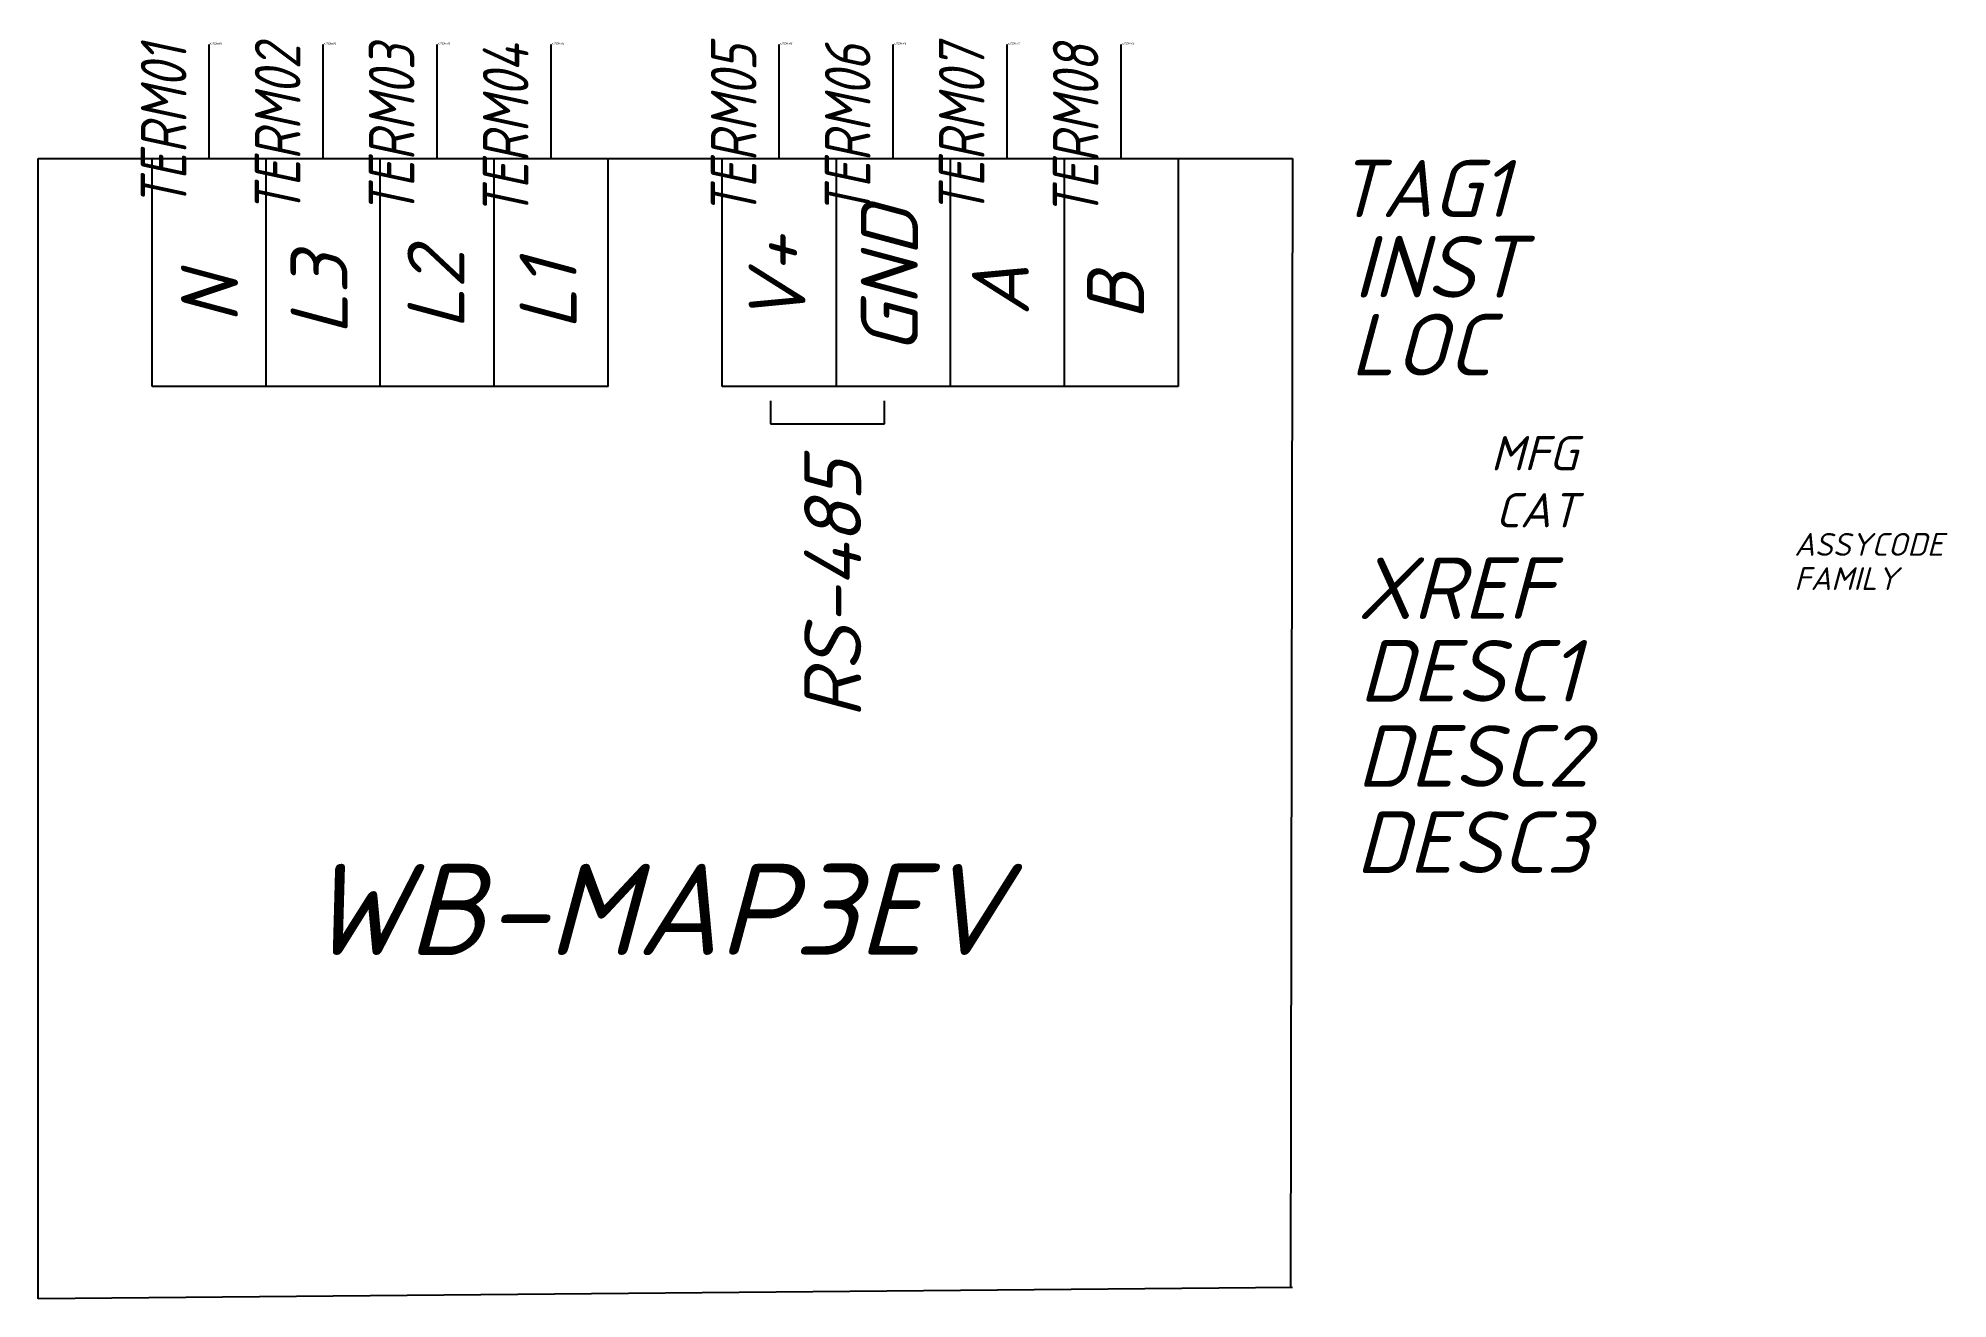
# Model space of a CAD drawing. Header units: millimetres. Extents: x -7.5 to 76.2, y -55 to 0.3.
import ezdxf
from ezdxf.enums import TextEntityAlignment as Align

# ---------------------------------------------------------------- set-up
doc = ezdxf.new("R2010")
doc.units = ezdxf.units.MM
doc.header["$LTSCALE"] = 6
doc.styles.add('WD_IEC', font='isocpeui.ttf', dxfattribs={"height": 2.5})
doc.styles.add('текст', font='isocpeui.ttf')

msp = doc.modelspace()

# ---------------------------------------------------------------- linework, layer by layer
for p, q in [((0, -5), (0, 0)), ((5, -5), (5, 0)), ((10, -5), (10, 0)), ((15, -5), (15, 0)), ((25, -5), (25, 0)), ((30, -5), (30, 0)), ((35, -5), (35, 0)), ((40, -5), (40, 0)), ((-7.5, -5), (47.5, -5)), ((-7.5, -55), (-7.5, -5)), ((-2.5, -15), (-2.5, -5)), ((2.5, -15), (2.5, -5)), ((7.5, -15), (7.5, -5)), ((12.5, -15), (12.5, -5)), ((17.5, -15), (17.5, -5)), ((22.5, -15), (22.5, -5)), ((27.5, -5), (27.5, -15)), ((32.5, -5), (32.5, -15)), ((37.5, -5), (37.5, -15)), ((42.5, -5), (42.5, -15)), ((47.5, -5), (47.417, -54.499)), ((2.5, -15), (-2.5, -15)), ((7.5, -15), (2.5, -15)), ((12.5, -15), (7.5, -15)), ((17.5, -15), (12.5, -15)), ((42.5, -15), (22.5, -15)), ((24.612, -15.629), (24.612, -16.629)), ((29.612, -16.629), (29.612, -15.629)), ((24.612, -16.629), (29.612, -16.629)), ((47.5, -54.498), (-7.5, -55))]:
    msp.add_line(p, q)

# ---------------------------------------------------------------- texts
at = {"style": 'текст'}
for s, p in [('GND', (31.083, -13.561)), ('V+', (26.15, -12.355)), ('L3', (6.071, -12.74)), ('L2', (11.194, -12.5)), ('L1', (16.112, -12.517)), ('N', (1.272, -12.216)), ('A', (35.946, -11.907)), ('B', (40.993, -12.09)), ('RS-485', (28.592, -29.548))]:
    msp.add_text(s, height=2.5, rotation=90, dxfattribs=at).set_placement(p)
msp.add_text('WB-MAP3EV', height=4, dxfattribs=at).set_placement((4.226, -39.923))
at = {"style": 'WD_IEC', "width": 0.8}
for tag, p in [('TERM01', (-1, 0)), ('TERM02', (4, 0)), ('TERM03', (9, 0)), ('TERM04', (14, 0)), ('TERM05', (24, 0)), ('TERM06', (29, 0)), ('TERM07', (34, 0)), ('TERM08', (39, 0))]:
    msp.add_attdef(tag, text='', height=2, rotation=90, dxfattribs=at).set_placement(p, align=Align.RIGHT)
at = {"style": 'WD_IEC', "flags": 1}
for tag, p, height in [('X2TERM01', (0, 0), 0.08), ('X2TERM02', (5, 0), 0.08), ('X2TERM03', (10, 0), 0.08), ('X2TERM04', (15, 0), 0.08), ('X2TERM05', (25, 0), 0.08), ('X2TERM06', (30, 0), 0.08), ('X2TERM07', (35, 0), 0.08), ('X2TERM08', (40, 0), 0.08), ('X2LINK', (0, -5), 0.01), ('ASSYCODE', (69.51, -22.418), 1), ('FAMILY', (69.51, -23.918), 1)]:
    msp.add_attdef(tag, p, '', height=height, dxfattribs=at)
at = {"style": 'WD_IEC'}
msp.add_attdef('TAG1', (49.431, -7.562), 'A', height=2.5, dxfattribs=at)
for tag, p in [('INST', (57.631, -11.094)), ('LOC', (56.24, -14.508)), ('XREF', (58.877, -25.189)), ('DESC1', (60.113, -28.812)), ('DESC2', (60.51, -32.548)), ('DESC3', (60.51, -36.328))]:
    msp.add_attdef(tag, text='', height=2.7, dxfattribs=at).set_placement(p, align=Align.RIGHT)
at = {"style": 'WD_IEC', "flags": 9}
for tag, text, p in [('MFG', 'Wiren Board', (60.01, -18.668)), ('CAT', 'WB-MAP3EV', (60.01, -21.168))]:
    msp.add_attdef(tag, text=text, height=1.5, dxfattribs=at).set_placement(p, align=Align.RIGHT)

doc.saveas('drawing.dxf')
